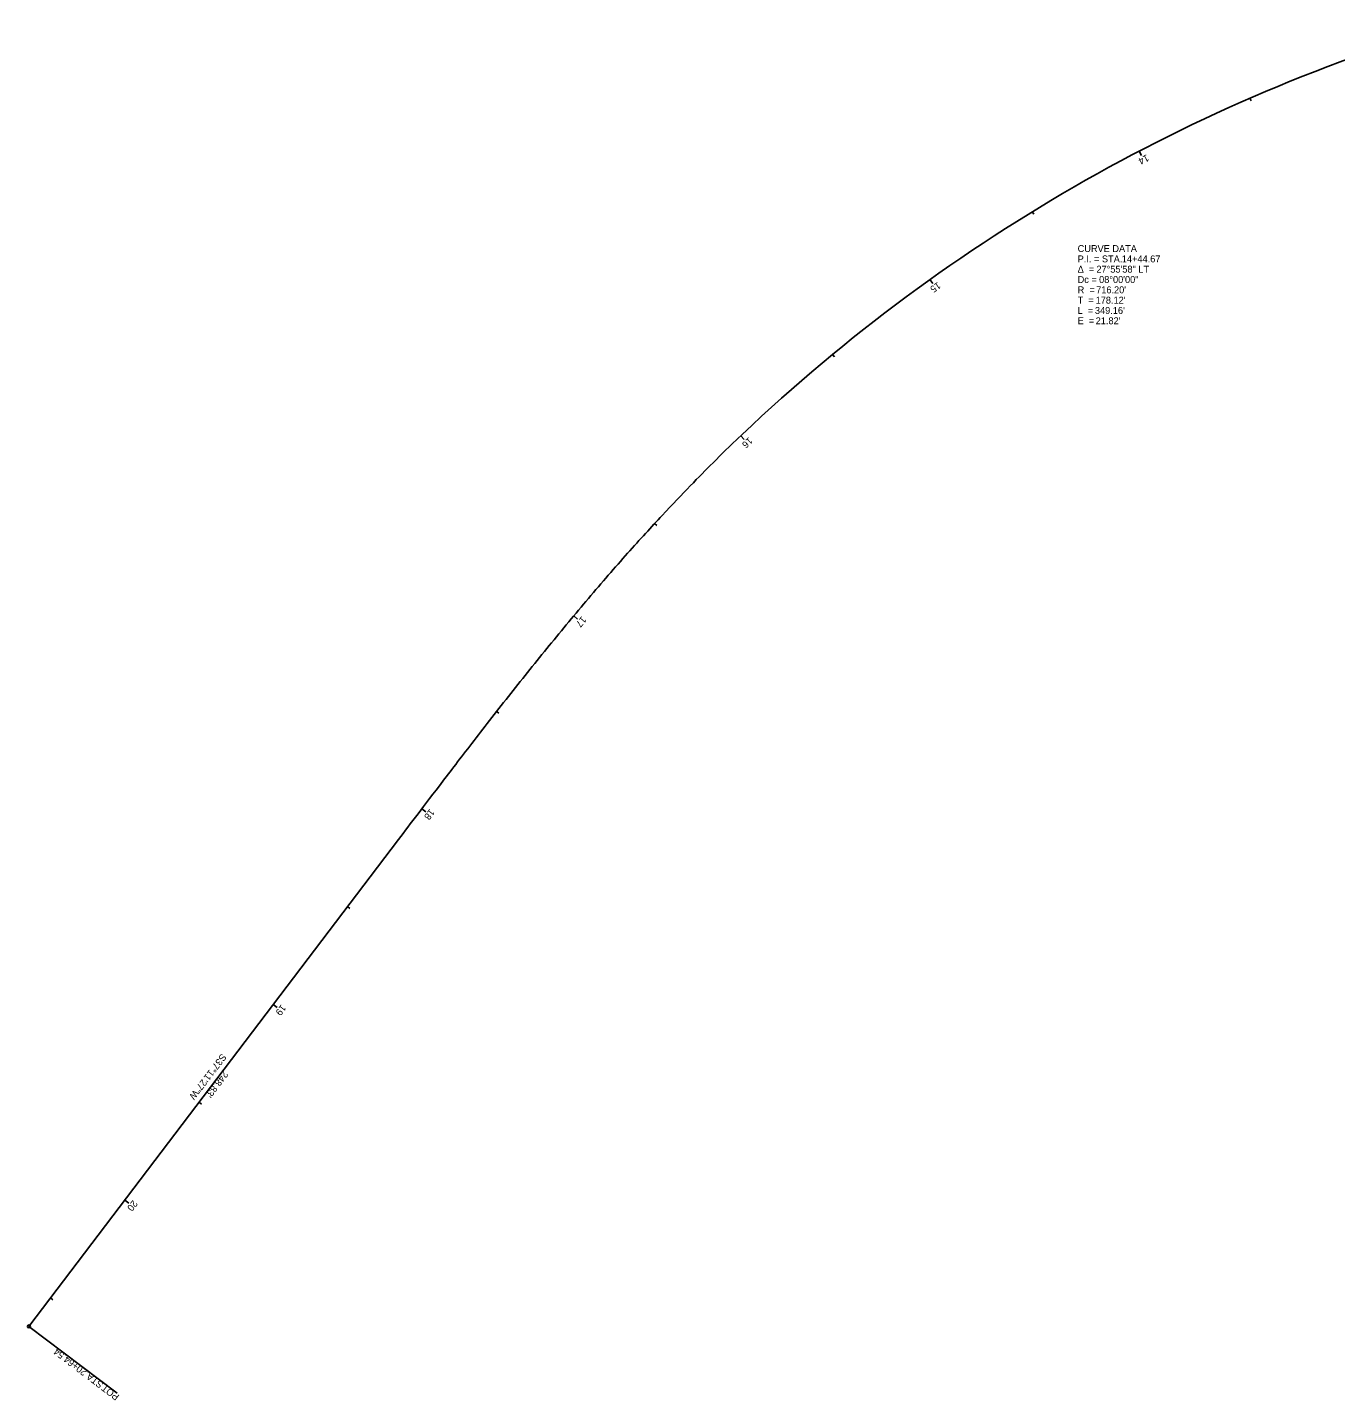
# Model space of a CAD drawing. Extents: x 219787 to 221491, y 545898 to 546555.
# Drawn here: x 219787 to 220319, y 545898 to 546457 of the extents above; entities that cross this region are included whole.
import ezdxf

# ---------------------------------------------------------------- set-up
doc = ezdxf.new("R2010")
doc.units = 0
for name, color, linetype in [('GE_P_Alignment', 7, 'Continuous'), ('GE_X_Alignment', 7, 'Continuous'), ('GE_X_Alignment_100_Bearings', 7, 'Continuous'), ('GE_X_Alignment_100_Cardinal_Points', 7, 'Continuous'), ('GE_X_Alignment_100_Curve_Data', 7, 'Continuous'), ('GE_X_Alignment_100_Distances', 7, 'Continuous'), ('GE_X_Alignment_100_Stations', 7, 'Continuous')]:
    doc.layers.add(name, color=color, linetype=linetype)

msp = doc.modelspace()

# ---------------------------------------------------------------- linework, layer by layer
at = {"layer": 'GE_P_Alignment'}
msp.add_line((219787.4, 545927.9), (219937.81, 546126.13), dxfattribs=at)
msp.add_arc((220570.61, 545771.41), 716.2, 106.87626, 134.80909, dxfattribs=at)
msp.add_open_spline([(219937.81, 546126.13), (219940.33, 546129.45), (219945.37, 546136.08), (219955.46, 546149.35), (219968.12, 546165.89), (219983.49, 546185.61), (219999.12, 546205.12), (220015.09, 546224.36), (220031.47, 546243.25), (220045.53, 546258.62), (220057.06, 546270.66), (220062.92, 546276.59), (220065.87, 546279.52)], degree=3, dxfattribs=at)
at = {"layer": 'GE_X_Alignment'}
msp.add_line((219937.81, 546126.13), (219787.4, 545927.9), dxfattribs=at)
msp.add_arc((220570.61, 545771.41), 716.2, 106.87626, 134.80909, dxfattribs=at)
msp.add_open_spline([(220065.87, 546279.52), (220062.92, 546276.59), (220057.06, 546270.66), (220045.53, 546258.62), (220031.47, 546243.25), (220015.09, 546224.36), (219999.12, 546205.12), (219983.49, 546185.61), (219968.12, 546165.89), (219955.46, 546149.35), (219945.37, 546136.08), (219940.33, 546129.45), (219937.81, 546126.13)], degree=3, dxfattribs=at)
at = {"layer": 'GE_X_Alignment_100_Cardinal_Points'}
msp.add_line((219787.4, 545927.9), (219823.25, 545900.7), dxfattribs=at)
msp.add_circle((219787.4, 545927.9), 0.6, dxfattribs=at)
at = {"layer": 'GE_X_Alignment_100_Stations'}
for p, q in [((220284.43, 546427.95), (220284.91, 546426.85)), ((220239.33, 546406.38), (220240.26, 546404.61)), ((220195.84, 546381.73), (220196.47, 546380.7)), ((220154.18, 546354.1), (220155.35, 546352.47)), ((220114.55, 546323.63), (220115.32, 546322.7)), ((220077.14, 546290.47), (220078.52, 546289.02)), ((220042.1, 546254.82), (220042.98, 546254)), ((220009.18, 546217.2), (220010.71, 546215.91)), ((219977.79, 546178.27), (219978.74, 546177.53)), ((219947.31, 546138.64), (219948.9, 546137.43)), ((219917.08, 546098.81), (219918.04, 546098.09)), ((219886.86, 546058.98), (219888.45, 546057.77)), ((219856.64, 546019.15), (219857.59, 546018.42)), ((219826.41, 545979.32), (219828.01, 545978.11)), ((219796.19, 545939.49), (219797.15, 545938.76))]:
    msp.add_line(p, q, dxfattribs=at)

# ---------------------------------------------------------------- texts
at = {"layer": 'GE_X_Alignment_100_Bearings'}
msp.add_text('S37°11\'27"W', height=2.8, rotation=232.8091, dxfattribs=at).set_placement((219865.81, 546039.17))
at = {"layer": 'GE_X_Alignment_100_Cardinal_Points'}
for s, p in [('20+64.54', (219811.31, 545909.71)), (' STA. ', (219818.74, 545904.08)), ('POT', (219824.42, 545899.77))]:
    msp.add_text(s, height=2.8, rotation=142.8091, dxfattribs=at).set_placement(p)
at = {"layer": 'GE_X_Alignment_100_Curve_Data'}
for s, p in [('CURVE DATA', (220214.29, 546365.34)), ('P.I. = STA. ', (220214.29, 546361.14)), ('14+44.67', (220232.28, 546361.14)), ('Δ  = ', (220214.29, 546356.94)), ('27°55\'58" LT', (220221.93, 546356.94)), ('Dc = ', (220214.29, 546352.74)), ('08°00\'00"', (220223.03, 546352.74)), ('T  = ', (220214.29, 546344.34)), ('R  = ', (220214.29, 546348.54)), ("178.12'", (220221.61, 546344.34)), ("716.20'", (220221.82, 546348.54)), ('L  = ', (220214.29, 546340.14)), ("349.16'", (220221.32, 546340.14)), ('E  = ', (220214.29, 546335.94)), ("21.82'", (220221.63, 546335.94))]:
    msp.add_text(s, height=2.8, dxfattribs=at).set_placement(p)
at = {"layer": 'GE_X_Alignment_100_Distances'}
msp.add_text("248.83'", height=2.8, rotation=232.8091, dxfattribs=at).set_placement((219866.53, 546032.12))
at = {"layer": 'GE_X_Alignment_100_Stations'}
for s, rotation, p in [('14', 207.5523, (220242.4, 546405.17)), ('15', 215.5522, (220157.34, 546353.28)), ('16', 223.5522, (220080.41, 546290.13)), ('17', 230.1313, (220012.46, 546217.22)), ('18', 232.7597, (219950.59, 546138.82)), ('19', 232.8091, (219890.13, 546059.15)), ('20', 232.8091, (219829.7, 545979.52))]:
    msp.add_text(s, height=2.8, rotation=rotation, dxfattribs=at).set_placement(p)

doc.saveas('drawing.dxf')
